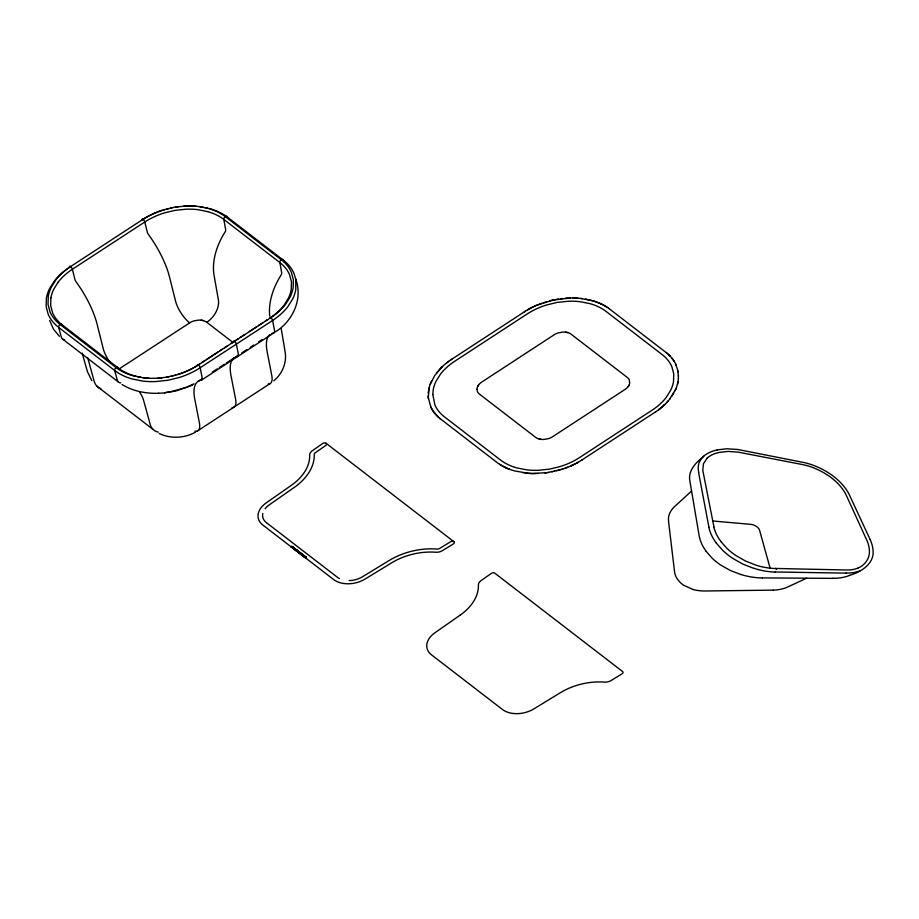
<?xml version="1.0" encoding="UTF-8"?>
<svg xmlns="http://www.w3.org/2000/svg" width="919" height="919" viewBox="0 0 919 919"><rect width="100%" height="100%" fill="white"/><g stroke="black" fill="none" stroke-linecap="round" stroke-linejoin="round"><path stroke-width="1.38" d="M429.184 387.611L428.323 397.686L430.816 407.014A61.757 41.412 -12.6 0 0 431.505 408.381L433.09 411.034A75.22 50.43 -12.6 0 0 433.998 412.321L438.512 417.283M678.406 378.708L678.038 371.219L675.683 364.062M428.265 393.378L428.334 392.562M677.383 384.464L677.533 383.924A73.394 49.212 -12.6 0 0 677.912 382.27L678.406 378.708M428.357 392.287L428.484 391.184M50.901 297.882L50.671 305.659L52.613 312.885A57.104 38.288 -12.6 0 0 62.274 324.924L118.287 368.037A57.104 38.288 -12.6 0 0 134.427 375.848L136.265 376.331M428.61 390.357L428.656 390.081A61.412 41.171 -12.6 0 1 428.92 388.714M678.015 381.73L677.912 382.27A61.826 41.447 -12.6 0 1 675.649 389.403L669.595 399.26M262.8 513.48L262.731 513.859A18.552 12.441 -12.6 0 0 266.418 522.647M430.195 384.326L434.894 375.274L442.269 366.692M675.879 388.852L675.649 389.403A61.378 41.148 -12.6 0 1 675.017 390.747L674.891 391.023M431.7 380.788L431.574 381.052A61.757 41.412 -12.6 0 0 429.047 388.163M477.65 386.439L478.615 384.877M629.044 385.153L628.102 386.658M673.765 393.148L673.145 394.194M672.662 394.975L671.996 396.009M58.207 282.087L53.716 289.278A57.104 38.288 -12.6 0 0 50.901 297.894M265.086 508.747L265.476 508.264A18.552 12.441 -12.6 0 1 269.129 504.956L294.241 487.426A56.806 38.093 -12.6 0 0 314.241 454.526A3.09 2.068 -12.6 0 1 315.332 452.734L325.705 445.508A2.32 1.551 -12.6 0 0 325.992 443.257A2.32 1.551 -12.6 0 0 322.776 443.44L312.391 450.666A7.731 5.181 -12.6 0 0 309.669 455.146A52.176 34.979 -12.6 0 1 291.3 485.37L266.188 502.9A23.193 15.543 -12.6 0 0 262.8 525.013L333.735 579.613A23.193 15.543 -12.6 0 0 365.107 579.039L391.827 562.738A52.176 34.979 -12.6 0 1 435.813 552.239A7.731 5.181 -12.6 0 0 442.338 550.688L453.343 543.945A2.32 1.551 -12.6 0 0 453.906 541.705A2.32 1.551 -12.6 0 0 450.769 541.647L439.673 548.436A3.09 2.068 -12.6 0 1 437.065 549.057A56.806 38.093 -12.6 0 0 389.174 560.487L362.454 576.787A18.552 12.441 -12.6 0 1 349.163 580.59M670.169 398.536L669.974 398.789A61.826 41.447 -12.6 0 1 655.373 412.057M668.4 400.695L666.712 402.568M691.536 491.102L674.075 507.047A26.973 18.081 -12.6 0 0 668.572 520.682M440.442 368.508L441.338 367.589M658.578 409.771L662.059 407.002A61.504 41.24 -12.6 0 0 663.484 405.738L664.908 404.394M703.138 456.8C695.798 462.544 687.688 471.033 689.928 481.28L699.175 535.823A78.322 52.509 -12.6 0 0 706.045 551.09M707.125 458.179L703.472 463.716L702.782 470.298L713.914 526.817M664.448 404.854L663.484 405.738M703.747 456.238L703.368 456.582A20.838 13.969 -12.6 0 0 700.002 460.97M273.793 380.742C282.03 374.171 286.682 363.327 285.281 352.827L281.203 328.565M446.611 362.936L447.116 362.534A77.196 51.751 -12.6 0 1 448.656 361.374M660.106 408.599L659.095 409.392M275.401 331.862C292.839 321.03 303.075 299.112 295.723 279.054L293.942 273.322A61.757 41.401 -12.6 0 0 283.5 260.307L227.498 217.194A61.745 41.401 -12.6 0 0 210.049 208.751L209.061 208.475M581.336 460.362L655.936 411.655M438.317 370.828A61.757 41.412 -12.6 0 1 450.781 359.869L525.381 311.173A61.757 41.412 -12.6 0 1 536.328 305.418L552.87 300.099L570.056 298.009M450.781 359.88L451.872 359.157M233.472 358.353L238.251 355.216M241.846 352.873L246.625 349.737M250.209 347.382L253.793 345.039M258.572 341.902L262.156 339.559M302.466 555.547L303.236 555.042M119.55 368.657L189.693 322.856A12.361 8.294 -12.6 0 1 193.84 320.915L198.63 320.088A12.361 8.294 -12.6 0 1 206.809 322.305L233.07 342.511M199.618 363.993L197.355 365.463A57.104 38.288 -12.6 0 1 178.183 374.424L175.104 375.331M201.881 362.511L204.144 361.029M206.407 359.559L217.711 352.172M219.974 350.69L222.237 349.22M224.5 347.738L226.763 346.256M231.289 343.304L233.552 341.834A2.32 0.839 56.9 0 1 234.644 341.328A2.32 0.839 56.9 0 1 236.378 344.108L238.285 353.792A7.731 2.803 56.9 0 1 237.343 356.618A52.176 18.885 56.9 0 0 236.263 356.848M235.815 340.352L238.078 338.87M240.341 337.399L244.868 334.447M249.394 331.483L256.183 327.061M258.446 325.579L262.972 322.626M265.235 321.145L267.498 319.674M201.709 379.995L274.115 332.724M197.631 430.873L270.037 383.602M291.013 546.725L291.771 546.231L302.753 554.674L301.949 555.145M291.22 546.897L291.989 546.391M291.403 547.035L292.173 546.529M291.576 547.161L292.334 546.656M291.702 547.264L292.472 546.759M291.989 547.483L292.759 546.989M292.242 547.678L293.012 547.184M292.414 547.816L293.184 547.31M292.679 548.011L293.448 547.517M292.851 548.149L293.666 547.678M293.104 548.344L293.885 547.85M293.253 548.459L294.023 547.954M293.529 548.666L294.298 548.161M293.598 548.712L294.471 548.298M293.758 548.85L294.574 548.379M294.149 549.148L294.919 548.643M294.31 549.263L295.148 548.815M294.436 549.367L295.206 548.861M294.585 549.482L295.436 549.045M295.091 549.861L295.872 549.378M295.217 549.976L296.09 549.551M295.447 550.148L296.217 549.642L295.539 550.217M295.746 550.378L296.538 549.884M295.872 550.47L296.642 549.976M296.113 550.665L296.906 550.171M296.171 550.699L297.044 550.286M296.32 550.814L297.228 550.424M296.527 550.975L297.365 550.527M296.642 551.055L297.515 550.642M296.803 551.193L297.607 550.711M297.974 550.998L297.193 551.492L298.181 551.159M297.71 551.882L298.48 551.389M297.963 552.078L298.744 551.595M298.078 552.17L298.859 551.676M298.319 552.353L299.1 551.859M298.468 552.468L299.249 551.986M298.893 552.79L299.663 552.296M299.1 552.951L299.962 552.526L299.215 553.043M299.433 553.204L300.191 552.71M300.421 552.882L299.651 553.387L300.49 552.939M299.95 553.617L300.72 553.112M300.008 553.652L300.869 553.227M300.433 553.985L301.202 553.479M300.513 554.042L301.34 553.594M300.823 554.283L301.685 553.858M301.053 554.456L301.811 553.95M301.191 554.559L302.052 554.134L301.317 554.662M301.489 554.789L302.34 554.352M302.317 555.432L302.96 554.835L302.202 555.34M302.788 555.788L303.638 555.352L302.925 555.892M303.075 556.018L303.902 555.558M303.58 556.409L304.465 555.995M303.752 556.535L304.568 556.075M303.959 556.696L304.729 556.19M304.246 556.914L305.108 556.489M304.396 557.029L305.165 556.535M304.58 557.167L305.349 556.673M304.671 557.247L305.545 556.822M305.843 557.052L305.074 557.546L305.958 557.144M305.395 557.799L306.165 557.293M305.533 557.902L306.303 557.408L303.557 555.294M198.125 381.351L201.709 379.007M212.266 372.149L217.286 368.887M219.331 367.554L224.477 364.211M226.407 362.948L232.863 358.766M582.439 459.661L581.888 460.017A61.757 41.412 -12.6 0 1 562.083 469.23L547.644 472.584L532.79 473.526A73.359 49.189 -12.6 0 1 530.493 473.446A73.371 49.189 -12.6 0 1 528.207 473.296L514.399 470.873A61.757 41.412 -12.6 0 1 497.811 463.073L439.707 418.317M524.278 311.886L525.381 311.173M570.389 466.105L572.388 465.209A61.493 41.229 -12.6 0 0 574.283 464.302L578.465 462.085M577.89 462.406L576.695 463.061M527.667 309.795A77.196 51.751 -12.6 0 1 529.424 308.795L531.825 307.532A61.676 41.344 -12.6 0 1 535.651 305.717L536.328 305.43M529.424 308.795L530.619 308.152M194.047 383.774L187.384 386.922M195.54 432.148C184.524 438.271 170.624 439.018 159.217 433.515M806.71 578.189L786.365 587.609A26.18 17.553 -12.6 0 1 773.373 590.113M572.388 465.209L571.067 465.818M870.052 539.51A68.638 46.019 -12.6 0 1 873.119 550.929C874.13 564.232 860.218 572.491 849.501 575.328M192.691 385.038L176.402 390.839L164.501 392.895M536.995 305.142L538.362 304.58M857.898 568.022C864.745 565.541 870.017 558.212 869.42 550.642A63.733 42.733 -12.6 0 0 866.56 539.66L846.192 495.111A65.961 44.227 -12.6 0 0 845.17 493.078C838.139 481.028 826.009 472.757 813.235 467.702A62.331 41.792 -12.6 0 0 802.701 464.612L738.06 452.114L728.043 451.424L718.853 452.458M567.678 467.231L564.898 468.276M186.224 387.427L170.865 391.735M562.796 469L561.716 469.345M177.735 374.47L178.435 374.251A59.425 39.839 -12.6 0 0 198.389 364.923L270.795 317.652A59.436 39.839 -12.6 0 0 285.545 304.327L290.209 296.837A59.436 39.839 -12.6 0 0 293.138 287.877L293.379 279.801L291.357 272.265A59.436 39.839 -12.6 0 0 281.306 259.744L225.293 216.631A59.425 39.839 -12.6 0 0 208.498 208.51L198.447 206.499A59.425 39.839 -12.6 0 0 185.948 205.994L174.254 207.234L162.973 209.98A59.425 39.839 -12.6 0 0 143.019 219.308L70.614 266.579A59.425 39.839 -12.6 0 0 55.875 279.904L51.2 287.394A59.425 39.839 -12.6 0 0 48.27 296.355L48.029 304.442L50.051 311.966A59.425 39.839 -12.6 0 0 60.103 324.487L116.116 367.6A59.425 39.839 -12.6 0 0 132.91 375.722L142.962 377.732A59.425 39.839 -12.6 0 0 155.46 378.237L158.631 378.123M163.846 209.946L164.949 209.624M546.104 301.857L546.851 301.639M560.245 469.793L558.752 470.218M175.598 375.09L174.759 375.423M174.874 375.285L172.312 376.043M166.81 209.107L168.694 208.624M557.27 470.62L556.512 470.815M549.826 300.823L550.963 300.536M173.071 375.756L171.612 376.204M551.343 300.444L554.031 299.847M171.6 376.101L170.9 376.365M554.616 471.263L553.847 471.436M171.233 376.181L166.776 377.066M170.612 208.188L172.152 207.866M717.234 449.862L726.963 448.771L737.831 449.494L803.08 462.36A66.903 44.847 -12.6 0 1 813.878 465.519C827.709 470.85 840.816 479.833 848.352 492.848A70.752 47.432 -12.6 0 1 849.282 494.698L869.96 539.108M552.687 471.688L551.917 471.838M554.41 299.778L555.57 299.548M168.763 376.801L166.408 377.123M555.949 299.479L557.121 299.272M166.615 377.192L159.986 377.95M175.632 207.234L177.987 206.878M557.902 299.134L558.683 299.02M548.815 472.4L548.034 472.515M165.42 392.493L169.498 391.931M546.862 472.688L546.081 472.791M545.679 472.848L544.898 472.94M561.038 298.686L562.6 298.503M162.261 377.801L161.124 377.835M161.17 377.916L159.607 377.985M160.078 378.019L158.47 378.077M159.722 378.042L158.091 378.1M122.078 384.556C133.014 391.287 146.098 393.746 158.815 393.275M565.357 298.25L566.529 298.17M183.478 206.304L186.626 206.132A61.745 41.401 -12.6 0 1 196.229 206.327M158.47 393.309L164.719 392.873M567.322 298.112L568.103 298.078M538.224 473.48L537.443 473.503M773.143 590.124L704.953 590.986A34.52 23.147 -12.6 0 1 693.202 589.516M762.379 577.902L832.936 578.361M573.157 297.997L577.752 298.181M775.199 571.986L845.962 573.123M573.927 298.009L576.994 298.135M712.765 520.993L750.685 524.347A10.764 7.214 -12.6 0 1 753.534 524.979L756.394 526.403A16.082 10.787 -12.6 0 1 757.589 527.345L758.543 528.379A12.567 8.432 -12.6 0 1 759.634 530.435L770.099 568.114M580.751 298.445L593.283 300.938A75.232 50.442 -12.6 0 1 595.156 301.535L601.612 304.143A61.63 41.321 -12.6 0 1 604.208 305.476L607.091 307.21M524.852 472.963L525.22 472.998A61.757 41.412 -12.6 0 0 536.65 473.526M582.232 298.618L581.497 298.537A61.826 41.447 -12.6 0 0 569.321 298.02M565.622 332.173L567.724 332.586M201.227 320.191L203.317 320.616M541.015 439.362L539.062 438.972M199.963 206.718L203.57 207.269M142.732 377.594L144.088 377.766A57.104 38.288 -12.6 0 0 148.602 378.18M523.393 472.768L522.67 472.653M585.483 299.112L586.184 299.238M140.745 377.272L137.517 376.629M586.54 299.307L587.252 299.445M205.328 207.602L207.717 208.142M587.942 299.583L588.631 299.732M589.987 300.042L590.997 300.295M591.664 300.479L593.283 300.938A61.826 41.447 -12.6 0 1 601.129 303.879M207.717 211.623L198.044 209.693A57.104 38.288 -12.6 0 0 186.04 209.21L174.794 210.394L163.95 213.036A57.104 38.288 -12.6 0 0 144.777 221.996L72.371 269.267A57.104 38.288 -12.6 0 0 58.207 282.087M693.19 589.527L683.977 585.449A39.092 26.203 -12.6 0 1 680.094 582.347L677.452 579.223A36.634 24.56 -12.6 0 1 674.523 571.664M741.047 574.605L730.398 570.515L720.806 565.105A99.206 66.513 -12.6 0 1 712.317 558.35L705.941 551.136M753.89 568.424L742.69 564.025L732.397 558.166A110.831 74.301 -12.6 0 1 723.207 550.86L716.292 543.129M499.626 464.325L506.22 467.92A75.22 50.43 -12.6 0 0 507.954 468.667L509.735 469.356M509.137 469.138L507.954 468.667M505.657 467.656L504.542 467.128M608.447 308.141L667.01 353.218M609.331 308.784L608.895 308.462A61.757 41.412 -12.6 0 0 604.713 305.751A61.676 41.344 -12.6 0 0 600.969 303.879M326.05 443.291L453.825 541.636M62.549 339.019L118.562 382.12M96.977 386.256L152.979 429.368M266.579 522.773L337.353 577.247A18.552 12.441 -12.6 0 0 339.444 578.568M666.195 352.54L666.608 352.873A61.826 41.447 -12.6 0 1 670.054 356.032M668.205 354.252L670.41 356.434M59.413 336.331L53.463 329.117L49.672 320.513M434.974 413.573L434.308 412.746M672.076 358.376L674.466 361.81M720.818 541.498L727.285 548.7A104.571 70.108 -12.6 0 0 735.866 555.513L745.435 560.981L755.82 565.093A60.482 40.551 -12.6 0 0 775.291 568.562M91.854 380.673L87.408 371.621L82.228 353.172M675.902 364.521L676.212 365.222M430.609 406.543L430.816 407.014A75.243 50.442 -12.6 0 0 431.505 408.381L433.09 411.034A61.757 41.412 -12.6 0 0 440.109 418.662M87.753 357.87L94.163 381.224A23.193 15.026 -52.4 0 0 100.745 388.634M118.471 368.714L118.287 368.037A2.32 1.505 -52.4 0 0 116.047 367.646A2.32 1.505 -52.4 0 0 114.691 370.518L117.322 380.179A7.731 5.009 -52.4 0 0 120.734 382.867M62.458 325.602L62.274 324.924A2.32 1.505 -52.4 0 0 60.034 324.533A2.32 1.505 -52.4 0 0 58.69 327.405L61.309 337.066A7.731 5.009 -52.4 0 0 64.721 339.754M233.552 341.834L233.69 342.511M698.52 472.217L708.94 527.276M295.723 279.054L295.792 289.542A61.757 41.401 -12.6 0 1 292.759 298.836L287.9 306.624A61.757 41.401 -12.6 0 1 272.587 320.478L200.181 367.749A61.745 41.401 -12.6 0 1 179.446 377.433L167.729 380.294L155.564 381.58A61.745 41.401 -12.6 0 1 142.594 381.052L132.129 378.961A61.745 41.401 -12.6 0 1 114.703 370.518L58.69 327.405A61.745 41.401 -12.6 0 1 48.247 314.401L46.145 306.578L46.387 298.181A61.745 41.401 -12.6 0 1 49.431 288.876L54.29 281.088A61.745 41.401 -12.6 0 1 69.603 267.245M677.992 370.966L678.211 372.264M283.753 261.731L283.5 260.307A2.32 1.505 -52.4 0 0 281.375 259.698A2.32 1.505 -52.4 0 0 279.858 262.547L281.662 272.725A3.09 1.999 -52.4 0 1 281.065 275.08A56.806 36.794 -52.4 0 0 269.738 316.021M227.625 217.918L227.498 217.194A2.32 1.505 -52.4 0 0 225.362 216.597A2.32 1.505 -52.4 0 0 223.845 219.434L225.66 229.612A3.09 1.999 -52.4 0 1 225.063 231.979A56.806 36.794 -52.4 0 0 214.058 275.24L218.4 299.962A18.552 12.016 -52.4 0 1 206.809 322.305M428.438 398.754L428.346 397.961M668.481 520.763L674.535 571.607M428.323 397.686L428.265 396.893M428.243 396.353L428.22 395.549M678.486 375.457L678.509 376.262M189.693 322.856A18.552 6.72 56.9 0 1 175.621 301.352L169.441 276.688A56.806 20.563 56.9 0 0 148.453 234.46A3.09 1.114 56.9 0 1 147.316 232.162L144.777 221.996A2.32 0.839 56.9 0 0 142.962 219.262A2.32 0.839 56.9 0 0 142.008 219.974A61.745 41.401 -12.6 0 1 162.364 210.405M232.093 407.611A23.193 8.397 56.9 0 0 235.574 399.099L231.002 375.676A52.176 18.885 56.9 0 1 234.322 357.709M207.705 211.623A57.104 38.288 -12.6 0 1 223.834 219.434L279.858 262.547A57.116 38.288 -12.6 0 1 289.519 274.574L291.461 281.811L291.231 289.577A57.116 38.288 -12.6 0 1 288.417 298.181L283.925 305.384A57.116 38.288 -12.6 0 1 269.761 318.192A2.32 0.839 56.9 0 1 270.852 317.698A2.32 0.839 56.9 0 1 272.587 320.467L274.482 330.151A7.731 2.803 56.9 0 1 273.552 332.977A52.176 18.885 56.9 0 0 271.461 333.563M69.545 266.947A2.32 0.839 56.9 0 1 70.694 266.636A2.32 0.839 56.9 0 1 72.371 269.267L74.91 279.433A3.09 1.114 56.9 0 0 76.047 281.731A56.806 20.563 56.9 0 1 97.035 323.97L103.215 348.623A18.552 6.72 56.9 0 0 109.74 361.948M269.681 334.711A52.176 18.885 56.9 0 0 267.199 352.046L271.771 375.469A23.193 8.397 56.9 0 1 268.302 383.981M139.481 392.034A52.176 33.796 -52.4 0 1 143.766 400.971L150.176 424.337A23.193 15.026 -52.4 0 0 158.275 432.148M197.332 365.325A2.32 0.839 56.9 0 1 198.504 365.015A2.32 0.839 56.9 0 1 200.181 367.749L202.077 377.422A7.731 2.803 56.9 0 1 201.146 380.259A52.176 18.885 56.9 0 0 194.794 399.317L199.366 422.74A23.193 8.397 56.9 0 1 194.874 431.137M436.502 373.103A61.412 41.171 -12.6 0 1 437.467 371.885M539.039 304.304A61.826 41.447 -12.6 0 1 541.819 303.259M543.221 302.776A61.412 41.171 -12.6 0 1 545.001 302.19M672.398 358.766A61.826 41.447 -12.6 0 1 675.89 364.498M670.066 356.067A61.676 41.355 -12.6 0 1 672.409 358.789M859.92 570.894A24.296 16.289 -12.6 0 1 846.008 572.996M776.521 569.366A2.608 1.746 -12.6 0 0 776.187 568.781L776.027 568.654A1.264 0.85 -12.6 0 0 775.326 568.447L845.882 569.987A21.171 14.187 -12.6 0 0 857.921 568.183M707.205 457.972A18.667 12.51 -12.6 0 1 718.865 452.539M698.739 472.171A34.325 23.009 -12.6 0 1 699.75 460.947M716.418 543.072A83.663 56.093 -12.6 0 1 708.825 527.299M775.154 572.1A65.146 43.675 -12.6 0 1 753.994 568.31M849.535 575.466A29.351 19.678 -12.6 0 1 833.028 578.258M762.265 577.994A63.767 42.756 -12.6 0 1 741.128 574.501M720.944 541.44A78.379 52.544 -12.6 0 1 713.81 526.863M703.655 456.192A21.803 14.612 -12.6 0 1 717.245 449.954M432.792 394.469L434.905 404.923A57.116 38.288 -12.6 0 0 444.566 416.962L500.579 460.063A57.116 38.288 -12.6 0 0 516.708 467.874L526.38 469.804A57.081 38.265 -12.6 0 0 538.385 470.298L549.631 469.104L560.475 466.461A57.116 38.288 -12.6 0 0 579.648 457.501L652.053 410.23A57.104 38.288 -12.6 0 0 666.218 397.422L670.709 390.219A57.081 38.265 -12.6 0 0 673.524 381.615L673.753 373.849L671.812 366.612A57.104 38.288 -12.6 0 0 662.151 354.585L606.138 311.472A57.116 38.288 -12.6 0 0 590.009 303.661L580.337 301.731A57.081 38.265 -12.6 0 0 568.333 301.237L557.086 302.431L546.242 305.074A57.116 38.288 -12.6 0 0 527.069 314.034L454.664 361.305A57.116 38.288 -12.6 0 0 440.5 374.113L436.008 381.316A57.081 38.265 -12.6 0 0 433.194 389.92L432.792 394.469M476.95 389.288L477.409 391.551A12.361 8.294 -12.6 0 0 479.5 394.148L535.513 437.26A12.361 8.294 -12.6 0 0 543.692 439.477L548.471 438.65A12.361 8.294 -12.6 0 0 552.629 436.709L625.035 389.438A12.361 8.282 -12.6 0 0 629.676 383.234L629.308 379.984A12.361 8.282 -12.6 0 0 627.217 377.387L571.216 334.275A12.361 8.294 -12.6 0 0 563.025 332.058L558.315 332.873A12.361 8.294 -12.6 0 0 554.088 334.826L481.682 382.109A12.361 8.294 -12.6 0 0 477.041 388.3L476.95 389.231M460.028 615.236L434.917 632.777A23.193 15.543 -12.6 0 0 431.539 654.891L502.475 709.491A23.193 15.543 -12.6 0 0 533.847 708.905L560.556 692.604A52.176 34.979 -12.6 0 1 604.553 682.116A7.731 5.181 -12.6 0 0 611.066 680.554L622.083 673.811A2.32 1.551 -12.6 0 0 622.565 671.513L494.778 573.169A2.32 1.551 -12.6 0 0 491.504 573.318L481.131 580.544A7.731 5.181 -12.6 0 0 478.397 585.024A52.176 34.979 -12.6 0 1 460.028 615.236"/></g></svg>
